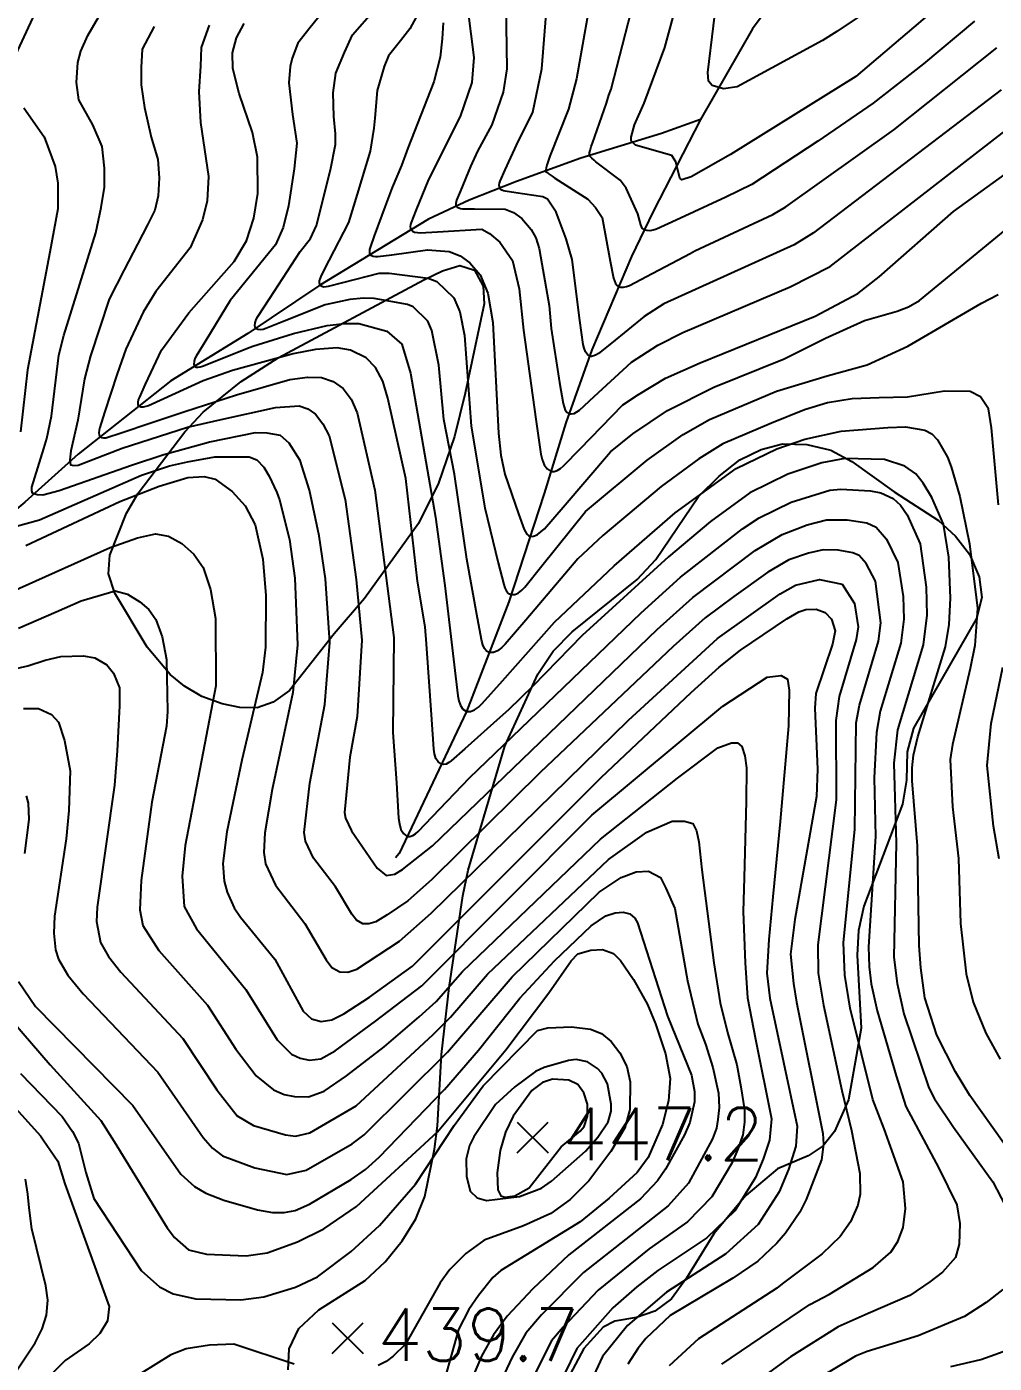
# Model space of a CAD drawing. Extents: x 197794 to 200030, y 561152 to 563931.
# Drawn here: x 199566.9 to 199732.8, y 562998.3 to 563227.5 of the extents above; entities that cross this region are included whole.
import ezdxf

# ---------------------------------------------------------------- set-up
doc = ezdxf.new("R2010")
doc.units = 0
for name, color, linetype in [('E0022112', 5, 'CONTINUOUS'), ('F0017111', 30, 'CONTINUOUS'), ('F0017114', 7, 'CONTINUOUS'), ('F0027132', 7, 'CONTINUOUS'), ('F0027217', 7, 'CONTINUOUS'), ('G0037213', 32, 'CONTINUOUS')]:
    doc.layers.add(name, color=color, linetype=linetype)
doc.styles.add('NGSW', font='romans.shx', dxfattribs={"bigfont": 'ngsw.shx'})

# ---------------------------------------------------------------- blocks, each defined once
blk = doc.blocks.new('F0027217')
at = {"layer": 'F0027217'}
for p, q in [((-2.652, 2.652), (2.652, -2.652)), ((-2.652, -2.652), (2.652, 2.652))]:
    blk.add_line(p, q, dxfattribs=at)

msp = doc.modelspace()

# ---------------------------------------------------------------- linework, layer by layer
at = {"layer": 'E0022112', "flags": 128}
for points in [[(199739.58, 563328.88), (199732.42, 563309.08), (199729.7, 563300.57), (199723.52, 563284.26), (199716.79, 563268.11), (199713.35, 563260.64), (199706.58, 563248.87), (199696.58, 563234.21), (199691.32, 563227.09), (199682.41, 563211.53), (199674.32, 563195.77), (199670.58, 563188.09), (199663.8, 563172.05), (199659.34, 563159.58), (199655.62, 563147.44), (199649.54, 563128.85), (199642.27, 563110.1), (199630.72, 563085.71), (199630.08, 563084.97)], [(199682.41, 563211.53), (199675.7, 563209.13), (199661.92, 563204.95), (199650.85, 563200.9), (199642.73, 563197.72), (199635.76, 563194.48), (199616.97, 563183.03), (199604.8, 563174.84), (199591.6, 563166.77), (199575.69, 563154.17), (199566.54, 563145.93), (199560.14, 563140.62), (199554.65, 563135.57), (199549.74, 563131.67)]]:
    msp.add_lwpolyline(points, dxfattribs=at)
at = {"layer": 'F0017111'}
for points, elevation in [([(199709.96, 563229.42), (199705.78, 563226.64), (199703.34, 563225.07), (199688.71, 563217.16), (199686.38, 563216.79), (199684.42, 563217.4), (199683.81, 563218.14), (199683.69, 563219.61), (199686.59, 563243.69)], 320), ([(199729.39, 563228.42), (199720.68, 563221.12), (199712.02, 563214.38), (199702.55, 563207.82), (199691.21, 563200.39), (199686.78, 563198.26), (199678.24, 563194.29), (199674.89, 563192.74), (199674.3, 563192.6), (199673.72, 563192.47), (199673.19, 563192.52), (199672.79, 563192.64), (199672.62, 563192.76), (199672.43, 563192.95), (199672.29, 563193.23), (199672.17, 563193.52), (199671.68, 563195.36), (199669.67, 563199.77), (199668.65, 563201.16), (199664.49, 563204.32), (199664.16, 563204.6), (199663.76, 563204.93), (199663.55, 563205.13), (199663.42, 563205.28), (199663.33, 563205.38), (199663.36, 563205.56), (199663.4, 563205.83), (199663.49, 563206.23), (199663.69, 563206.92), (199663.87, 563207.5), (199666.29, 563214.35), (199666.72, 563215.72), (199667.07, 563216.78), (199672.99, 563239.68)], 330), ([(199664.19, 563235.74), (199661.14, 563218.5), (199659.79, 563213.35), (199656.59, 563205.24), (199656.35, 563204.56), (199656.07, 563203.74), (199655.95, 563203.27), (199655.89, 563202.95), (199655.85, 563202.73), (199655.97, 563202.61), (199656.15, 563202.44), (199656.45, 563202.2), (199656.98, 563201.82), (199657.44, 563201.5), (199663.07, 563197.92), (199664.42, 563196.49), (199665.55, 563194.77), (199666.93, 563187.28), (199667.51, 563184.35), (199667.66, 563183.89), (199667.85, 563183.44), (199668.13, 563183.12), (199668.39, 563182.91), (199668.75, 563182.83), (199669.22, 563182.81), (199669.74, 563182.95), (199670.26, 563183.1), (199673.17, 563184.64), (199680.63, 563188.58), (199681.44, 563189.03), (199694.85, 563195.24), (199697.04, 563196.59), (199715.59, 563209.76), (199733.22, 563223.86)], 335), ([(199733.98, 563216.64), (199701.77, 563192.11), (199698.48, 563190.08), (199676.14, 563179.97), (199672.73, 563177.78), (199667.14, 563173.22), (199664.95, 563171.44), (199664.54, 563171.22), (199664.13, 563171.02), (199663.73, 563170.95), (199663.41, 563170.96), (199663.06, 563171.27), (199662.7, 563171.74), (199662.48, 563172.37), (199662.31, 563173.01), (199661.73, 563177.1), (199660.38, 563187.54), (199659.36, 563191.1), (199657.65, 563195.68), (199656.17, 563197.89), (199655.36, 563198.29), (199650.72, 563198.98), (199648.9, 563199.25), (199648.62, 563199.35), (199648.34, 563199.46), (199648.14, 563199.62), (199648, 563199.78), (199647.93, 563200.01), (199647.9, 563200.31), (199647.97, 563200.65), (199648.08, 563200.98), (199648.93, 563202.93), (199651.18, 563207.89), (199653.05, 563211.48), (199653.64, 563212.81), (199655.21, 563220.22), (199656.24, 563233.21)], 340), ([(199619.22, 563231.96), (199615.49, 563227.32), (199613.38, 563224.64), (199612.39, 563222.04), (199612.04, 563220.63), (199611.83, 563217.82), (199612.46, 563212.4), (199613.17, 563207.47), (199612.72, 563203.12), (199611.75, 563196.75), (199610.86, 563193.02), (199609.52, 563190.07), (199601.76, 563180.5), (199597.57, 563173.68), (199595.94, 563171.01), (199595.71, 563170.56), (199595.55, 563170.08), (199595.52, 563169.64), (199595.65, 563169.25), (199595.92, 563169.1), (199596.25, 563169.07), (199596.62, 563169.13), (199596.99, 563169.25), (199599.16, 563170.11), (199604.72, 563172.36), (199605.62, 563172.7), (199612.62, 563174.84), (199618.36, 563176.25), (199621.43, 563176.6), (199623.83, 563176.56), (199628.61, 563175.26), (199631.17, 563173.03), (199632.69, 563168.06), (199636.95, 563143.37), (199638.56, 563131.67), (199640.14, 563118.08), (199640.8, 563112.77), (199640.97, 563111.92), (199641.25, 563111.1), (199641.67, 563110.48), (199642.27, 563110.1), (199642.96, 563110.08), (199643.65, 563110.34), (199644.34, 563110.84), (199644.96, 563111.43), (199648.47, 563115.35), (199657.39, 563125.41), (199667.59, 563135.04), (199678.1, 563144.14), (199688.56, 563151.74), (199695.53, 563155.11), (199700.29, 563156.73), (199706.54, 563158.15), (199714.53, 563158.78), (199717.57, 563158.86), (199720.9, 563158.3), (199722.09, 563157.66), (199723.06, 563156.64), (199724.8, 563153.66), (199725.4, 563152.04), (199726.92, 563146.92), (199728.57, 563138.84), (199729.9, 563127.8), (199729.46, 563121.4), (199728.68, 563117.43), (199725.64, 563104.42), (199725.25, 563101.82), (199725.66, 563093.73), (199726.66, 563084.88), (199726.99, 563073.71), (199727.96, 563065.13), (199729.17, 563060.24), (199731.37, 563054.91), (199733.84, 563050.46)], 370), ([(199733.51, 563145.49), (199732.35, 563158.71), (199731.79, 563161.94), (199730.46, 563164.02), (199728.67, 563164.92), (199724.26, 563164.99), (199717.9, 563163.97), (199713.04, 563163.86), (199708.42, 563163.67), (199704.19, 563163.01), (199700.24, 563161.76), (199694.59, 563159.51), (199686.27, 563155.93), (199682.14, 563153.39), (199675.68, 563148.65), (199665.68, 563140.23), (199661.4, 563136.27), (199652.44, 563125.71), (199648.91, 563121.6), (199648.29, 563120.98), (199647.59, 563120.45), (199646.89, 563120.16), (199646.17, 563120.17), (199645.71, 563120.43), (199645.36, 563120.87), (199645.11, 563121.48), (199644.94, 563122.11), (199644.19, 563126.06), (199642.34, 563136.19), (199640.2, 563150.74), (199638.4, 563160.13), (199637.52, 563169.46), (199636.31, 563175.41), (199635.65, 563177), (199633.14, 563179.44), (199632.17, 563179.82), (199626.43, 563180.89), (199624.63, 563180.92), (199622.25, 563180.72), (199618.04, 563179.76), (199610.74, 563176.84), (199607.87, 563175.71), (199607.4, 563175.57), (199606.9, 563175.48), (199606.48, 563175.53), (199606.12, 563175.72), (199605.97, 563176.19), (199606.02, 563176.71), (199606.23, 563177.27), (199606.52, 563177.8), (199608.53, 563180.93), (199613.73, 563188.9), (199615.55, 563191.15), (199616.55, 563193.36), (199618.93, 563202.92), (199619.79, 563207.25), (199619.79, 563209.08), (199619.54, 563212.05), (199619.43, 563216.14), (199619.88, 563219.51), (199621.37, 563223.05), (199622.75, 563226.05), (199626.45, 563230.31)], 365), ([(199649.04, 563231.26), (199649.22, 563220.25), (199648.59, 563216.23), (199646.63, 563210.66), (199644.16, 563206.13), (199642.99, 563203.52), (199641.23, 563199.34), (199640.57, 563197.7), (199640.49, 563197.42), (199640.44, 563197.14), (199640.47, 563196.89), (199640.53, 563196.7), (199640.71, 563196.54), (199640.96, 563196.39), (199641.28, 563196.32), (199641.61, 563196.25), (199643.67, 563196.22), (199648.92, 563196.16), (199650.32, 563195.61), (199651.79, 563194.58), (199653.37, 563192.72), (199654.15, 563191.28), (199654.77, 563189.46), (199655.23, 563186.8), (199656.45, 563179.67), (199656.82, 563175.75), (199658.24, 563166.49), (199658.85, 563162.87), (199659.01, 563162.29), (199659.22, 563161.74), (199659.55, 563161.33), (199659.87, 563161.07), (199660.25, 563161.08), (199660.73, 563161.18), (199661.21, 563161.46), (199661.69, 563161.75), (199664.19, 563164.07), (199670.57, 563169.98), (199675.12, 563172.89), (199679.36, 563175.05), (199697.77, 563182.86), (199704.68, 563186.38), (199737.48, 563211.78)], 345), ([(199568.24, 563229.76), (199564.86, 563222.54)], 395), ([(199686.1, 562998.2), (199701.17, 563008.4), (199704.54, 563010.17), (199712.01, 563014.75), (199715.08, 563017.38), (199716.27, 563019.2), (199717.15, 563021.64), (199717.59, 563024.9), (199717.15, 563029.47), (199713.94, 563038.54), (199712, 563043.54), (199708.1, 563059.24), (199707.16, 563064.85), (199706.95, 563070.47), (199708.86, 563089.83), (199709.13, 563108.12), (199709.66, 563111.14), (199712.93, 563122.12), (199713.37, 563125.25), (199712.45, 563132.43), (199710.82, 563135.42), (199709.64, 563136.8), (199708.57, 563137.29), (199706.05, 563137.74), (199703.43, 563137.81), (199700.94, 563137.24), (199697.57, 563136.07), (199693.94, 563133.98), (199688.15, 563129.81), (199683.22, 563126.1), (199677.72, 563121.24), (199654.98, 563099.65), (199636.35, 563081.28), (199632.21, 563077.64), (199628.67, 563075.2), (199626.72, 563074.04), (199625.56, 563073.65), (199624.53, 563073.7), (199623.41, 563074.32), (199622.59, 563075.35), (199619.81, 563080.03), (199616.03, 563084.95), (199614.67, 563087.87), (199614.45, 563089.34), (199615.42, 563097.81), (199618, 563111.29), (199618.82, 563121.92), (199618.12, 563132.8), (199617.01, 563140.17), (199615.35, 563148.02), (199613.77, 563153.1), (199611.86, 563156.05), (199610.37, 563157.39), (199608.08, 563157.79), (199606.04, 563157.84), (199598.21, 563156.22), (199597.64, 563156.08), (199590.37, 563154.07), (199584.85, 563152.23), (199572.43, 563147.87), (199569.6, 563147.17), (199568.63, 563147.21), (199567.86, 563147.47), (199567.71, 563147.91), (199567.71, 563148.54), (199569.81, 563155.13), (199570.33, 563156.87), (199571.11, 563160.68), (199572.38, 563171.17), (199573.22, 563174.53), (199578.69, 563192.1), (199579.61, 563196.48), (199580.22, 563199.94), (199580.22, 563203.2), (199579.81, 563206.9), (199578.19, 563210.63), (199575.79, 563214.94), (199575.41, 563217.9), (199575.6, 563221.35), (199576.14, 563223.27), (199577.34, 563225.93), (199579.17, 563229.12)], 390), ([(199633.7, 563229.19), (199632.59, 563227.1), (199630.95, 563225.01), (199628.93, 563222.47), (199628.17, 563220.62), (199626.99, 563216.5), (199626.57, 563211.8), (199626.37, 563210.04), (199625.75, 563206.15), (199623.51, 563198.75), (199622.02, 563193.89), (199618.65, 563187.36), (199617.34, 563184.8), (199617.16, 563184.37), (199617.04, 563183.92), (199617.04, 563183.51), (199617.19, 563183.16), (199617.46, 563182.97), (199617.81, 563182.89), (199618.21, 563182.9), (199618.62, 563182.97), (199621.06, 563183.59), (199627.29, 563185.2), (199629.03, 563185.22), (199635.73, 563184.37), (199637.18, 563183.81), (199640.12, 563180.98), (199641.12, 563178.59), (199641.93, 563174.55), (199643.08, 563158.96), (199645.42, 563145), (199647.74, 563135.55), (199648.67, 563131.86), (199648.87, 563131.28), (199649.14, 563130.72), (199649.49, 563130.32), (199649.95, 563130.11), (199650.57, 563130.11), (199651.16, 563130.37), (199651.75, 563130.85), (199652.27, 563131.4), (199655.22, 563135.02), (199662.69, 563144.33), (199673.26, 563153.16), (199679.46, 563157.53), (199683.98, 563160.13), (199695.44, 563164.98), (199704.12, 563167.61), (199711.02, 563169.51), (199717.97, 563172.69), (199730.63, 563180.05), (199733.47, 563181.56)], 360), ([(199638.27, 563228.11), (199638.09, 563225.37), (199637.79, 563222.22), (199636.66, 563218), (199632.2, 563206.62), (199631.11, 563203.68), (199629.54, 563199.9), (199628.35, 563196.68), (199626.46, 563191.59), (199625.75, 563189.59), (199625.67, 563189.25), (199625.62, 563188.91), (199625.67, 563188.61), (199625.76, 563188.38), (199625.99, 563188.23), (199626.3, 563188.1), (199626.69, 563188.07), (199627.09, 563188.04), (199629.49, 563188.37), (199635.6, 563189.2), (199639.29, 563188.93), (199641.22, 563188.18), (199642.86, 563186.98), (199644.6, 563184.95), (199645.93, 563181.77), (199646.8, 563176.77), (199647.75, 563157.8), (199648.17, 563154.03), (199648.86, 563150.73), (199651.22, 563143.94), (199652.18, 563141.29), (199652.39, 563140.88), (199652.63, 563140.49), (199652.93, 563140.23), (199653.21, 563140.07), (199653.75, 563140.15), (199654.41, 563140.38), (199655.05, 563140.86), (199655.68, 563141.36), (199658.85, 563145.08), (199666.97, 563154.6), (199670.84, 563157.67), (199676.78, 563161.68), (199684.7, 563165.69), (199696.75, 563170.5), (199703.84, 563174.09), (199710.54, 563177.1), (199716.16, 563178.69), (199718.07, 563179.42), (199719.99, 563180.51), (199744.88, 563200.97)], 355), ([(199588.71, 563227.52), (199586.67, 563223.63), (199586.49, 563220.47), (199586.49, 563217.51), (199587.04, 563213.61), (199588.19, 563208.53), (199589.33, 563204.71), (199589.6, 563201.57), (199589.41, 563198.44), (199588.82, 563195.99), (199587.57, 563193.52), (199585.84, 563190.16), (199583.59, 563185.78), (199580.99, 563180.74), (199577.8, 563171.02), (199576.74, 563167.1), (199575.62, 563160.04), (199574.4, 563154.78), (199574.23, 563153.22), (199574.37, 563152.38), (199574.96, 563152.22), (199575.69, 563152.31), (199583.22, 563155.2), (199594.45, 563158.83), (199600.2, 563160.14), (199609.53, 563162.18), (199613.58, 563162.45), (199615.07, 563161.93), (199616.37, 563161.04), (199617.67, 563159.36), (199618.74, 563157.3), (199621.45, 563146.44), (199623.38, 563132.68), (199624.32, 563122.32), (199623.54, 563109.24), (199622.3, 563102.24), (199621.37, 563092.75), (199621.51, 563091.77), (199622.56, 563089.62), (199626.97, 563083.2), (199628.52, 563081.97), (199629.98, 563082.2), (199631.28, 563082.97), (199636.44, 563087.04), (199674.98, 563124.11), (199681.12, 563129.6), (199691.79, 563137.69), (199696.42, 563140.43), (199700.72, 563142.07), (199704.02, 563142.9), (199707.56, 563142.94), (199710.95, 563142.42), (199712.56, 563141.68), (199714.33, 563139.61), (199716.29, 563135.63), (199717.17, 563129.78), (199717.31, 563125.92), (199716.76, 563121.8), (199713.25, 563110.11), (199712.59, 563106.5), (199712.2, 563098.71), (199712.43, 563088.66), (199711.26, 563069.75), (199711.32, 563066.33), (199711.69, 563063.36), (199712.71, 563058.75), (199715.95, 563047.59), (199717.61, 563042.38), (199723.32, 563031.81), (199726.41, 563025.51), (199726.89, 563022.3), (199726.77, 563018.74), (199726.17, 563016.48), (199723.91, 563013.98), (199721.77, 563012.32), (199718.33, 563009.94), (199711.2, 563006.86), (199706.03, 563004.58), (199697.87, 562999.47), (199690.13, 562993.87)], 385), ([(199598.12, 563227.72), (199596.79, 563223.88), (199596.66, 563220.7), (199596.39, 563216.33), (199596.66, 563211.03), (199598.03, 563201.78), (199597.78, 563197.6), (199597, 563194.34), (199594.89, 563189.55), (199589.02, 563182.07), (199586.83, 563178.5), (199583.88, 563172.2), (199582.39, 563167.96), (199580.21, 563161.33), (199579.38, 563158.73), (199579.28, 563158.3), (199579.23, 563157.86), (199579.29, 563157.48), (199579.49, 563157.18), (199579.74, 563157.02), (199580.05, 563156.97), (199580.41, 563157.01), (199580.76, 563157.1), (199582.9, 563157.8), (199588.33, 563159.62), (199593.96, 563161.5), (199602.83, 563164.34), (199612, 563166.98), (199615.01, 563167.38), (199617.4, 563167.34), (199619.39, 563166.65), (199621.12, 563165.46), (199622.48, 563163.63), (199623.54, 563161.28), (199626.59, 563148), (199629.81, 563122.73), (199629.66, 563106.48), (199630.25, 563097.86), (199630.63, 563091.8), (199630.77, 563090.82), (199631.03, 563089.87), (199631.47, 563089.15), (199632.12, 563088.67), (199632.59, 563088.64), (199633.07, 563088.8), (199633.55, 563089.12), (199633.98, 563089.51), (199636.47, 563092.09), (199642.8, 563098.71), (199672.25, 563126.98), (199679.01, 563133.1), (199689.64, 563141.4), (199692.49, 563143.28), (199697.94, 563145.98), (199704.6, 563147.99), (199706.51, 563148.18), (199711.57, 563147.92), (199713.33, 563147.55), (199715.48, 563146.56), (199716.74, 563145.42), (199717.84, 563143.8), (199720.12, 563138.83), (199721.15, 563131.41), (199721.24, 563126.59), (199720.59, 563121.48), (199716.2, 563106.95), (199715.58, 563101.23), (199716, 563087.48), (199715.59, 563067.94), (199716.12, 563063.45), (199717.32, 563058.25), (199721.6, 563045.57), (199722.54, 563043.67), (199725.82, 563038.8), (199732.55, 563029.46), (199736.81, 563021.34)], 380), ([(199566.38, 563213.57), (199569.85, 563208.57), (199571.76, 563203.5), (199572.2, 563200.62), (199572.2, 563196.22), (199570.82, 563188.81), (199566.97, 563168.65), (199565.77, 563158)], 395), ([(199562.83, 563141.19), (199569.04, 563142.93), (199586.54, 563150.56), (199591.33, 563152.19), (199594.41, 563152.86), (199599.14, 563153.74), (199602.34, 563153.74), (199605.03, 563153.74), (199606.34, 563153.24), (199607.53, 563151.93), (199608.41, 563150.42), (199609.76, 563147.61), (199610.22, 563146.36), (199611.93, 563139.54), (199612.86, 563132.93), (199613.32, 563121.51), (199612.47, 563113.35), (199608.94, 563096.68), (199607.71, 563089.29), (199607.52, 563085.92), (199607.82, 563083.97), (199609.51, 563080.28), (199614.55, 563073.72), (199618.21, 563067.5), (199619.2, 563066.18), (199620.53, 563065.43), (199621.91, 563065.37), (199623.45, 563065.89), (199630.78, 563070.69), (199636.25, 563075.53), (199670.04, 563108.59), (199685.33, 563122.61), (199696.09, 563130.27), (199698.72, 563131.7), (199702.85, 563132.72), (199706.72, 563131.92), (199708.84, 563128.58), (199709.44, 563124.58), (199709.1, 563122.44), (199706.21, 563112.63), (199705.64, 563108.54), (199705.68, 563094.91), (199702.53, 563070.06), (199702.61, 563065.23), (199703.49, 563059.73), (199706.68, 563045.1), (199708.3, 563038.27), (199709.75, 563030.85), (199709.82, 563027.34), (199709.38, 563025.46), (199708.12, 563022.58), (199706.37, 563020.07), (199703.3, 563017.13), (199696.42, 563011.94), (199695.51, 563011.23), (199682.08, 563002.53), (199677.03, 562997.88)], 395), ([(199563.96, 563130.47), (199581.19, 563138.21), (199585.88, 563139.86), (199588.95, 563140.53), (199591.18, 563140.15), (199593.46, 563138.86), (199595.52, 563137.05), (199597.1, 563134.77), (199598.39, 563130.99), (199599.21, 563126.03), (199599.3, 563114.49), (199594.04, 563087.1), (199593.53, 563081.82), (199593.86, 563076.64), (199595.96, 563072.84), (199604.43, 563062.43), (199609.81, 563053.76), (199612.29, 563051.31), (199613.75, 563050.63), (199615.37, 563050.33), (199617.32, 563050.53), (199619.77, 563051.9), (199626.68, 563056.99), (199634.6, 563063.04), (199663.76, 563092.31), (199686.23, 563110.97), (199693.88, 563115.93), (199696.23, 563116.24), (199697.33, 563115.61), (199697.64, 563113.73), (199697.49, 563107.62), (199696.07, 563091.22), (199694.8, 563078.28), (199694.13, 563070.99), (199693.82, 563065.21), (199694.31, 563060.91), (199699.01, 563038.98), (199698.79, 563035.56), (199697.52, 563031.56), (199695.93, 563027.76), (199692.29, 563022.14), (199686.79, 563017.12), (199676.57, 563010.56), (199669.87, 563004.82), (199665.59, 562999.52), (199658.84, 562984.99)], 405), ([(199565.47, 563124.37), (199571.93, 563127.13), (199576.18, 563129.04), (199582, 563130.78), (199584.12, 563130.17), (199586.27, 563128.88), (199587.81, 563127.53), (199589, 563125.82), (199590.08, 563122.85), (199590.81, 563119.01), (199591.02, 563110.07), (199590.83, 563107.55), (199588.34, 563094.52), (199586.46, 563081.12), (199586.23, 563076.06), (199586.75, 563073.36), (199589.49, 563069.11), (199597.89, 563059.74), (199602.72, 563052.21), (199606.2, 563047.63), (199609.16, 563045.19), (199610.99, 563044.44), (199612.8, 563044.08), (199615.2, 563044.02), (199617.85, 563045), (199621.73, 563047.59), (199628.14, 563052.61), (199634.18, 563057.71), (199637.07, 563060.35), (199641.59, 563065.48), (199665.27, 563088.16), (199678.46, 563098.62), (199685.37, 563103.85), (199687.74, 563104.69), (199688.79, 563104.69), (199689.48, 563104.06), (199690.04, 563102.45), (199690.32, 563100.43), (199690.25, 563094.71), (199689.89, 563081.54), (199689.72, 563075.81), (199690.05, 563066.97), (199690.45, 563060.96), (199691.84, 563053.91), (199694.6, 563040.24), (199694.24, 563036.58), (199693.17, 563033.31), (199691.86, 563030.2), (199688.32, 563024.5), (199683.49, 563019.86), (199675.08, 563014.25), (199671.49, 563011.45), (199667.37, 563007.85), (199662.57, 563002.43), (199661.22, 563000.85), (199653.49, 562985.03)], 410), ([(199561.47, 563116.62), (199567.03, 563117.89), (199570.04, 563118.88), (199572.69, 563119.48), (199576.51, 563119.62), (199578.53, 563119.28), (199580.61, 563118.07), (199581.75, 563116.66), (199582.76, 563114.11), (199582.76, 563111.02), (199582.38, 563103.34), (199581.9, 563097.46), (199578.92, 563076.52), (199578.85, 563074.06), (199579.51, 563070.48), (199580.87, 563068.09), (199583.02, 563065.38), (199593.61, 563054), (199599.49, 563045.2), (199602.96, 563040.77), (199605.75, 563039.11), (199611.26, 563037.51), (199612.96, 563037.28), (199615.42, 563037.82), (199623.34, 563042.46), (199636.59, 563054.69), (199639.55, 563057.66), (199645.86, 563065.03), (199666.66, 563084.72), (199673.24, 563089.38), (199677.55, 563091.28), (199679.7, 563091.28), (199681.1, 563090.9), (199681.73, 563089.63), (199682.11, 563087.73), (199682.62, 563082.91), (199684.71, 563066.99), (199685.81, 563060.14), (199687.06, 563055.05), (199688.64, 563049.52), (199689.34, 563045.71), (199689.96, 563041.78), (199689.96, 563039.67), (199689.66, 563037.51), (199688.82, 563035.07), (199687.79, 563032.63), (199684.35, 563026.87), (199680.19, 563022.59), (199673.59, 563017.95), (199664.87, 563010.89), (199658.86, 563004.54), (199656.84, 563002.17), (199648.62, 562985.81)], 415), ([(199733.64, 563084.84), (199732.68, 563090.39), (199731.58, 563100.82), (199732.27, 563108.04), (199734.27, 563117.69)], 365), ([(199566.33, 563110.56), (199568.89, 563110.56), (199571.11, 563109.56), (199572.33, 563108.23), (199573.33, 563105.12), (199574.33, 563099.9), (199574.1, 563093.1), (199573.64, 563088.25), (199571.64, 563074.98), (199571.48, 563072.06), (199571.78, 563069.22), (199572.28, 563067.61), (199573.89, 563064.86), (199576.56, 563061.65), (199589.32, 563048.27), (199597.14, 563037.07), (199598.71, 563035.22), (199600.43, 563033.93), (199605.98, 563031.86), (199611.48, 563030.73), (199614.77, 563031.45), (199622.65, 563035.97), (199624.74, 563037.53), (199639.01, 563051.67), (199650.13, 563064.58), (199665.02, 563079.1), (199668.8, 563081.62), (199671.39, 563082.59), (199673.52, 563082.72), (199675.58, 563081.62), (199676.49, 563079.81), (199678, 563076.29), (199680.21, 563063.92), (199681.98, 563056.47), (199683.25, 563053.05), (199684.54, 563049.06), (199685.5, 563044.67), (199685.62, 563042.2), (199685.38, 563040.11), (199685.15, 563038.62), (199684.48, 563036.82), (199680.38, 563029.23), (199676.89, 563025.33), (199662.36, 563013.92), (199655.16, 563006.65), (199652.47, 563003.5), (199650.13, 562999.41), (199644.73, 562987.99)], 420), ([(199564.47, 563056.93), (199570.87, 563049.49), (199579.59, 563039.98), (199581.87, 563036.35), (199590.93, 563021.56), (199592.2, 563019.91), (199594.6, 563017.81), (199597.71, 563017.07), (199604.5, 563016.75), (199608.07, 563017.28), (199613.27, 563019.19), (199617.8, 563021.41), (199623.44, 563025.21), (199637.31, 563037.99), (199649.03, 563052.05), (199656.42, 563061.84), (199660.25, 563067.34), (199661.36, 563068.54), (199663.63, 563069.18), (199665.59, 563069.26), (199667.48, 563068.58), (199668.72, 563067.39), (199670.91, 563064.15), (199673.3, 563059.86), (199674.71, 563056.52), (199676.41, 563051.37), (199677.23, 563047.17), (199676.92, 563043.36), (199675.91, 563039.3), (199673.46, 563033.61), (199671.55, 563031.05), (199666.75, 563026.64), (199661.78, 563022.61), (199648.18, 563014.25), (199646.79, 563013.03), (199644.35, 563009.95), (199642.7, 563007.56), (199640.92, 563004.15), (199637.45, 562991.7)], 430), ([(199565.8, 563048.01), (199572.94, 563040.67), (199574.7, 563038.09), (199575.72, 563036.1), (199576.98, 563031.05), (199578.39, 563026.6), (199586.47, 563014.23), (199589.65, 563011.42), (199591.97, 563010.26), (199595.88, 563009.41), (199603.56, 563009.23), (199607.51, 563009.73), (199612.94, 563011.4), (199616.74, 563013.17), (199622.52, 563017.49), (199627.38, 563021.97), (199633.52, 563029.03), (199640.16, 563039.13), (199645.16, 563045.92), (199654.48, 563055.37), (199656.24, 563055.86), (199660.28, 563055.99), (199663.55, 563055.61), (199665.42, 563054.87), (199667.08, 563053.53), (199668.61, 563051.55), (199669.77, 563049.21), (199670.38, 563046.6), (199670.28, 563041.86), (199669.44, 563038.72), (199667.06, 563034.62), (199663.25, 563029.6), (199660.09, 563026.41), (199656.75, 563024.02), (199652.07, 563021.88), (199645.31, 563019.42), (199642.17, 563017.17), (199639.43, 563014.4), (199637.76, 563012.11), (199631.81, 563001.64), (199629.72, 562999.54), (199628.5, 562998.66), (199627.14, 562997.94)], 435), ([(199561.66, 563045.6), (199569.22, 563037.34), (199569.7, 563036.64), (199572.17, 563033), (199573.4, 563029.08), (199581.02, 563008.06), (199580.72, 563005.64), (199579.39, 563003.42), (199577.58, 563001.7), (199573.47, 562998.81), (199569.27, 562994.61)], 440), ([(199565.24, 562997.23), (199568.33, 563001.85), (199569.5, 563004.24), (199570.24, 563006.6), (199570.46, 563009.14), (199570.12, 563011.6), (199567.75, 563021.4), (199567.3, 563025.01), (199567.05, 563027.32), (199566.64, 563029.88)], 445), ([(199734.25, 563011.01), (199731.4, 563008.76), (199727.72, 563006.38), (199719.75, 563003.05), (199711, 563000.37), (199709.01, 562999.59), (199700.46, 562994.5)], 380), ([(199612.72, 562998.17), (199602.35, 563001.6), (199598.18, 563001.45), (199594.19, 563000.83), (199591.56, 562999.79), (199586.45, 562996.59)], 435)]:
    msp.add_lwpolyline(points, dxfattribs=dict(at, elevation=elevation))
at = {"layer": 'F0017111', "flags": 128}
for points, elevation in [([(199651.36, 563026.95), (199655.16, 563028.36), (199656.89, 563029.57), (199662.71, 563034.73), (199664.83, 563037.08), (199666.6, 563039.73), (199667.07, 563041.55), (199667.11, 563042.77), (199666.49, 563046.22), (199665.51, 563048.08), (199664.78, 563048.86), (199663.05, 563050), (199661.1, 563050.41), (199659.75, 563050.24), (199655.62, 563049.05), (199654.13, 563048.36), (199650.57, 563045.73), (199647.23, 563042.71), (199643.52, 563037.17), (199642.81, 563035.67), (199642.25, 563033.37), (199642.3, 563030.42), (199642.93, 563027.87), (199644.14, 563026.73), (199645.7, 563026.22)], 440), ([(199647.53, 563031.01), (199647.64, 563028.06), (199648.192, 563027.071), (199648.85, 563026.804), (199650.552, 563027.046), (199653.06, 563028.42), (199658.5, 563035.46), (199661.77, 563038.11), (199662.45, 563038.94), (199663.04, 563040.68), (199663.01, 563042.75), (199662.41, 563044.72), (199661.35, 563046.14), (199659.83, 563046.89), (199657.05, 563047.05), (199655.29, 563046.5), (199653.5, 563045.1), (199650.31, 563040.73), (199649, 563037.95), (199648.03, 563034.83)], 445)]:
    msp.add_lwpolyline(points, close=True, dxfattribs=dict(at, elevation=elevation))
at = {"layer": 'F0017114'}
for points, elevation in [([(199642.08, 563233.93), (199643.54, 563222.19), (199643.19, 563217.88), (199641.22, 563212.05), (199635.74, 563201.25), (199633.59, 563195.97), (199632.77, 563193.9), (199632.67, 563193.55), (199632.61, 563193.19), (199632.66, 563192.88), (199632.74, 563192.64), (199633.01, 563192.43), (199633.39, 563192.24), (199633.86, 563192.17), (199634.35, 563192.1), (199637.32, 563192.29), (199644.9, 563192.75), (199646.22, 563192.01), (199647.99, 563190.5), (199650.16, 563187.36), (199651.3, 563182.54), (199652.05, 563175.45), (199654.18, 563160.18), (199655.06, 563154.2), (199655.27, 563153.25), (199655.61, 563152.33), (199656.1, 563151.65), (199656.78, 563151.23), (199657.32, 563151.19), (199657.86, 563151.37), (199658.42, 563151.73), (199658.92, 563152.17), (199661.79, 563155.1), (199669.08, 563162.63), (199671.76, 563164.44), (199676.44, 563167.2), (199682.35, 563169.82), (199702.08, 563177.82), (199709.42, 563181.72), (199713.06, 563184.58), (199725.82, 563195.8), (199742.51, 563207.84)], 350), ([(199725.55, 563232.99), (199709.07, 563218.91), (199687.58, 563205.55), (199680.82, 563201.74), (199679.21, 563201.2), (199678.85, 563201.48), (199678.16, 563204.31), (199677.52, 563205.4), (199671.28, 563207.13), (199670.51, 563207.88), (199670.5, 563208.5), (199671.1, 563210.63), (199672.76, 563214.33), (199676.31, 563223.92), (199678.6, 563232.34)], 325), ([(199734.36, 563036.15), (199728.61, 563044.24), (199726.16, 563048.32), (199722.94, 563054.56), (199720.92, 563060.96), (199720.18, 563066.12), (199719.93, 563069.98), (199719.65, 563087.04), (199718.73, 563098.17), (199718.74, 563100.42), (199718.96, 563102.56), (199719.72, 563105.71), (199724.42, 563121.15), (199725.08, 563125.01), (199725.27, 563129.51), (199725.01, 563136.55), (199724.1, 563142.16), (199722.08, 563146.73), (199720.61, 563149.24), (199719.34, 563150.79), (199717.45, 563152.1), (199713.98, 563153.25), (199707.17, 563153.45), (199703.2, 563152.7), (199697.38, 563150.75), (199690.86, 563147.55), (199684.13, 563142.67), (199676.91, 563136.6), (199662.11, 563123.1), (199653.66, 563114.4), (199649.51, 563110.37), (199648, 563109.03), (199642.01, 563103.7), (199639.66, 563101.63), (199639.25, 563101.32), (199638.81, 563101.07), (199638.38, 563100.97), (199637.97, 563101.03), (199637.42, 563101.42), (199637.05, 563102.03), (199636.82, 563102.82), (199636.7, 563103.63), (199636.32, 563108.7), (199635.43, 563121.67), (199635.19, 563124.6), (199633.9, 563132.42), (199631.87, 563150.04), (199628.78, 563163.81), (199627.91, 563166.72), (199626.69, 563169.05), (199625.05, 563170.7), (199622.36, 563172.03), (199620.09, 563172.42), (199616.37, 563172.14), (199612.58, 563171.41), (199602.17, 563168.5), (199597.12, 563166.76), (199590.4, 563163.68), (199587.75, 563162.49), (199587.31, 563162.33), (199586.85, 563162.23), (199586.45, 563162.25), (199586.11, 563162.42), (199585.96, 563162.72), (199585.95, 563163.08), (199586.04, 563163.48), (199586.18, 563163.86), (199587.24, 563166.16), (199589.99, 563172.02), (199594.66, 563178.43), (199602.46, 563187.23), (199604.53, 563190.74), (199605.82, 563194.63), (199606.49, 563198.89), (199606.45, 563205.08), (199605.6, 563209.35), (199603.32, 563215.99), (199602.21, 563220.28), (199602.15, 563222.97), (199602.81, 563225.56), (199604.17, 563228)], 375), ([(199566.69, 563138.51), (199582.81, 563146.09), (199589.6, 563148.69), (199594.51, 563150.19), (199597.29, 563150.38), (199599.2, 563149.88), (199602.12, 563147.79), (199604.33, 563145.35), (199606.06, 563142.08), (199607.33, 563136.16), (199607.89, 563129.95), (199607.83, 563121.1), (199607.31, 563116.73), (199603.74, 563101.71), (199601.18, 563089.42), (199600.48, 563084.01), (199600.72, 563081.01), (199601.22, 563079.12), (199602.45, 563076.44), (199603.51, 563074.79), (199609.41, 563067.62), (199614.25, 563058.7), (199615.7, 563057.4), (199617.37, 563056.94), (199619.16, 563057.23), (199621.22, 563058.25), (199625.65, 563061.09), (199633.04, 563066.39), (199665.37, 563098.74), (199680.79, 563113.35), (199685.6, 563117.65), (199689.27, 563120.56), (199697.21, 563125.98), (199699.26, 563127.14), (199700.48, 563127.54), (199702.27, 563127.63), (199703.8, 563127.04), (199704.91, 563125.89), (199705.51, 563123.91), (199705.03, 563121.62), (199702.21, 563113.14), (199702.01, 563110.65), (199702.5, 563100.18), (199702.31, 563095.49), (199698.57, 563074.42), (199697.85, 563068.47), (199698.34, 563063.43), (199698.88, 563060.22), (199703.41, 563037.71), (199703.49, 563035.88), (199703.18, 563033.21), (199700.55, 563026.41), (199699.44, 563024.25), (199696.99, 563020.64), (199695.52, 563018.91), (199692.25, 563015.84), (199687.94, 563012.92), (199677.24, 563006.56), (199673.04, 563002.61), (199671.7, 563000.96), (199669.97, 562998.2)], 400), ([(199566.78, 563095.63), (199567.08, 563094.37), (199567.22, 563091.53), (199566.47, 563085.74)], 425), ([(199565.43, 563063.76), (199568.37, 563059.51), (199585.04, 563042.53), (199593.28, 563030.74), (199595.65, 563028.62), (199597.58, 563027.51), (199600.65, 563026.33), (199606.44, 563024.64), (199609.03, 563024.17), (199611, 563024.18), (199612.9, 563024.56), (199615.35, 563025.6), (199622.53, 563029.83), (199624.97, 563031.55), (199627.3, 563033.67), (199638.5, 563045.29), (199644.35, 563052.02), (199651.45, 563060.91), (199657.36, 563067.34), (199663.69, 563073.33), (199666.17, 563075.04), (199667.76, 563075.55), (199669.16, 563075.67), (199670.3, 563075.37), (199671.17, 563074.67), (199671.62, 563073.83), (199676.76, 563057.83), (199680.87, 563047.74), (199681.38, 563044.94), (199681.38, 563043.15), (199680.6, 563039.64), (199679.66, 563037.5), (199676.41, 563031.6), (199675.03, 563029.59), (199672.15, 563026.54), (199659.86, 563016.96), (199653.64, 563011.09), (199649.28, 563006.44), (199646.9, 563003.2), (199644.93, 562999.7), (199640.84, 562990.17)], 425), ([(199725.37, 562997.81), (199730.51, 562999.01), (199735.93, 563000.93)], 375)]:
    msp.add_lwpolyline(points, dxfattribs=dict(at, elevation=elevation))
at = {"layer": 'G0037213', "flags": 128}
msp.add_lwpolyline([(199619.61, 563123.4), (199611.9, 563113.69), (199609.14, 563111.65), (199606.37, 563110.71), (199603.38, 563110.73), (199600.35, 563111.38), (199596.91, 563112.63), (199593.9, 563114.39), (199591.47, 563116.42), (199587.53, 563121.11), (199581.99, 563130.36), (199580.87, 563133.65), (199581.1, 563136.88), (199583.97, 563144.06), (199585.98, 563147.51), (199593.99, 563157.99), (199597.11, 563161.39), (199603.66, 563166.63), (199609.97, 563170.7), (199634.98, 563184.05), (199638.18, 563185.63), (199641.14, 563186.54), (199643.64, 563185.71), (199645.14, 563182.98), (199645.34, 563179.95), (199642.06, 563164.62), (199640.24, 563157.24), (199637.47, 563149.22), (199634.04, 563142.28), (199624.77, 563129.43)], close=True, dxfattribs=at)
msp.add_lwpolyline([(199611.69, 562997.23), (199611.88, 563000.8), (199613.51, 563004.32), (199616.97, 563007.48), (199624.93, 563012.54), (199628.36, 563015.71), (199631.27, 563019.33), (199633.58, 563023.12), (199635.12, 563026.96), (199636.77, 563035.06), (199637.3, 563039.02), (199638.01, 563051.25), (199639.29, 563062.77), (199641.67, 563078.48), (199642.59, 563082.87), (199648.87, 563104.13), (199654.52, 563116.46), (199657.15, 563120.42), (199660.39, 563123.73), (199671.56, 563132.7), (199674.78, 563136.14), (199682.08, 563146.92), (199685.62, 563150.44), (199689.19, 563153.22), (199692.81, 563155.01), (199696.51, 563155.94), (199700.65, 563155.86), (199704.77, 563154.88), (199708.39, 563152.94), (199715.64, 563147.75), (199723.24, 563142.81), (199726.18, 563140.14), (199728.53, 563137.07), (199730.19, 563133.14), (199730.69, 563129.61), (199729.75, 563126), (199718.97, 563107.21), (199717.89, 563103.14), (199717.76, 563098.31), (199717.05, 563094.19), (199710.41, 563076.73), (199709.49, 563072.53), (199709.3, 563068.3), (199710, 563055.77), (199707.78, 563043.53), (199705.4, 563038.06), (199703.46, 563035.64), (199700.89, 563033.92), (199695.64, 563031.67), (199690.18, 563027.1), (199684.68, 563020.55), (199680.02, 563012.96), (199677.42, 563009.39), (199674.56, 563007.28), (199671.43, 563006.21), (199667.72, 563005.54), (199665.71, 563004.53), (199662.42, 563000.89), (199657.21, 562991.1)], dxfattribs=at)

# ---------------------------------------------------------------- block references
at = {"layer": 'F0027217'}
for p in [(199653.65, 563037.05, 447.21), (199621.92, 563002.65, 439.68)]:
    msp.add_blockref('F0027217', p, dxfattribs=at)

# ---------------------------------------------------------------- texts
at = {"layer": 'F0027132', "style": 'NGSW'}
for s, p in [('447.2', (199658.65, 563033.15)), ('439.7', (199626.92, 562998.75))]:
    msp.add_text(s, height=9, dxfattribs=at).set_placement(p)

doc.saveas('drawing.dxf')
